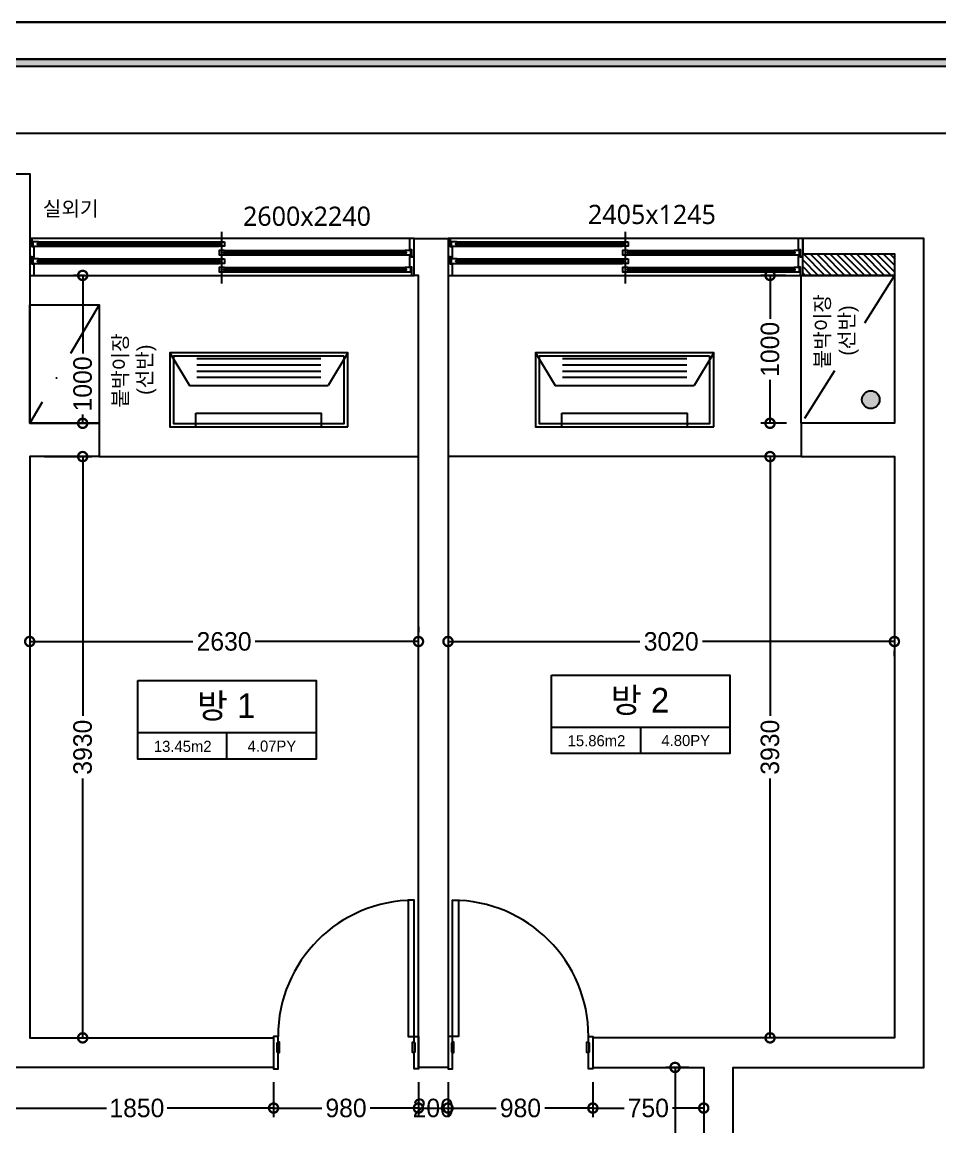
# Model space of a CAD drawing. Header units: millimetres. Extents: x 43335 to 261478, y -4312 to 41218.
# Drawn here: x 54543 to 60752, y 22275 to 29745 of the extents above; entities that cross this region are included whole.
import ezdxf
from ezdxf.enums import TextEntityAlignment as Align

# ---------------------------------------------------------------- set-up
doc = ezdxf.new("R2010")
doc.units = ezdxf.units.MM
doc.linetypes.add('CONT', pattern=[2, 1, 1])
doc.linetypes.add('DASHDOT', pattern=[25.4, 12.7, -6.35, 0, -6.35])
for name, color, linetype in [('0-ELC TEXT', 7, 'Continuous'), ('03-TEXT', 3, 'Continuous'), ('DIM', 7, 'Continuous'), ('FORM(YOURNAME)-11', 1, 'Continuous'), ('P-门', 4, 'Continuous'), ('S-DIM', 7, 'Continuous'), ('TEX', 3, 'Continuous'), ('문자선', 3, 'Continuous'), ('벽1', 2, 'Continuous'), ('인테리어_가구_제작', 6, 'Continuous'), ('인테리어_기타', 8, 'Continuous'), ('인테리어_치수_내부', 8, 'Continuous'), ('인테리어_해치_벽체', 8, 'Continuous'), ('평면_가구', 6, 'Continuous')]:
    doc.layers.add(name, color=color, linetype=linetype)
doc.styles.add('YOURNAME', font='HANDotum.ttf')
doc.styles.add('넥슨고딕', font='HANDotum.ttf')
doc.styles.add('돋움', font='malgun.ttf')
doc.styles.add('스타일1', font='HANDotum.ttf')
doc.styles.add('코레일둥고', font='HANDotum.ttf')
doc.dimstyles.new('50', dxfattribs={"dimscale": 50, "dimtxt": 2.5, "dimasz": 2.5, "dimexe": 1.25, "dimexo": 2, "dimtad": 0, "dimdec": 0, "dimtxsty": '스타일1', "dimblk": 'DOTSMALL', "dimcen": 2.5, "dimclrd": 1, "dimclre": 1, "dimclrt": 2, "dimadec": 0, "dimazin": 0, "dimtfac": 1, "dimtdec": 0, "dimtix": 1, "dimtmove": 0, "dimatfit": 3, "dimldrblk": 'DOTSMALL', "dimfxl": 1.25, "dimarcsym": 0})

# ---------------------------------------------------------------- blocks, each defined once
blk = doc.blocks.new('FORM-ELEVATION')
at = {"layer": 'FORM(YOURNAME)-11'}
h = blk.add_hatch(color=256, dxfattribs=at)
h.dxf.hatch_style = 1
h.paths.add_polyline_path([(-10309, 35708), (71691, 35708), (71691, 35508), (-10309, 35508)])
h.paths.add_polyline_path([(-10309, -21492), (71691, -21492), (71691, -21692), (-10309, -21692)])
at = {"layer": 'Defpoints', "color": 158}
for points in [[(-10309, -21692), (71691, -21692), (71691, 35708), (-10309, 35708)], [(-8309, 33708), (61071, 33708), (61071, -19692), (-8309, -19692)]]:
    blk.add_lwpolyline(points, close=True, dxfattribs=at)
at = {"layer": 'FORM(YOURNAME)-11', "color": 250}
blk.add_lwpolyline([(-11309, -22692), (72691, -22692), (72691, 36708), (-11309, 36708)], close=True, dxfattribs=at)
at = {"layer": 'FORM(YOURNAME)-11'}
blk.add_lwpolyline([(-10309, 35708), (71691, 35708), (71691, 35508), (-10309, 35508)], close=True, dxfattribs=at)
at = {"layer": 'FORM(YOURNAME)-11', "color": 3, "style": 'YOURNAME'}
for tag, height, p in [('1', 451, (71041, -1219)), ('2', 451, (71041, -1863)), ('3', 451, (71041, -3150)), ('4', 451, (71041, -5081)), ('5', 515, (71041, -7398)), ('6', 515, (71041, -9650)), ('7', 515, (71041, -11903)), ('8', 515, (71041, -14155)), ('9', 515, (71041, -16408)), ('10', 515, (66791, -18596)), ('11', 515, (71041, -18660)), ('12', 515, (66791, -20848)), ('13', 515, (71041, -20848))]:
    blk.add_attdef(tag, text='', height=height, dxfattribs=at).set_placement(p, align=Align.MIDDLE_RIGHT)
blk = doc.blocks.new('_DOTSMALL')
at = {"color": 0, "linetype": 'ByBlock', "const_width": 0.5}
blk.add_lwpolyline([(-0.0625, 0, 1), (0.0625, 0, 1)], format="xyb", close=True, dxfattribs=at)
blk = doc.blocks.new('*D36')
at = {"layer": 'Defpoints', "color": 0, "transparency": 16777216}
for p in [(59603.1, 28032.4), (59807, 28032.4), (59814.5, 27032.4)]:
    blk.add_point(p, dxfattribs=at)
at = {"layer": 'S-DIM', "color": 1, "lineweight": -2, "transparency": 16777216}
for p, q in [((59707, 28032.4), (59540.6, 28032.4)), ((59603.1, 28032.4), (59603.1, 27738.4)), ((59603.1, 27032.4), (59603.1, 27326.4)), ((59714.5, 27032.4), (59540.6, 27032.4))]:
    blk.add_line(p, q, dxfattribs=at)
at = {"layer": 'S-DIM', "color": 1, "lineweight": -2, "transparency": 16777216, "xscale": 125, "yscale": 125, "zscale": 125}
for p, rotation in [((59603.1, 28032.4), 90), ((59603.1, 27032.4), 270)]:
    blk.add_blockref('_DOTSMALL', p, dxfattribs=dict(at, rotation=rotation))
at = {"layer": 'S-DIM', "color": 2, "transparency": 16777216, "insert": (59603.1, 27532.4), "char_height": 125, "attachment_point": 5, "rotation": 90, "style": '스타일1'}
blk.add_mtext('1000', dxfattribs=at)
blk = doc.blocks.new('*D37')
at = {"layer": 'Defpoints', "color": 0, "transparency": 16777216}
for p in [(57424.5, 25557.1), (57424.5, 25557.1), (60444.5, 25557.1)]:
    blk.add_point(p, dxfattribs=at)
at = {"layer": 'S-DIM', "color": 1, "lineweight": -2, "transparency": 16777216}
for p, q in [((57424.5, 25657.1), (57424.5, 25619.6)), ((57424.5, 25557.1), (58722.8, 25557.1)), ((60444.5, 25557.1), (59146.2, 25557.1)), ((60444.5, 25457.1), (60444.5, 25494.6))]:
    blk.add_line(p, q, dxfattribs=at)
at = {"layer": 'S-DIM', "color": 1, "lineweight": -2, "transparency": 16777216, "xscale": 125, "yscale": 125, "zscale": 125, "rotation": 180}
blk.add_blockref('_DOTSMALL', (57424.5, 25557.1), dxfattribs=at)
at = {"layer": 'S-DIM', "color": 1, "lineweight": -2, "transparency": 16777216, "xscale": 125, "yscale": 125, "zscale": 125}
blk.add_blockref('_DOTSMALL', (60444.5, 25557.1), dxfattribs=at)
at = {"layer": 'S-DIM', "color": 2, "transparency": 16777216, "insert": (58934.5, 25557.1), "char_height": 125, "attachment_point": 5, "style": '스타일1'}
blk.add_mtext('3020', dxfattribs=at)
blk = doc.blocks.new('*D38')
at = {"layer": 'Defpoints', "color": 0, "transparency": 16777216}
for p in [(59814.5, 26807.4), (59603.1, 22877.4), (59814.5, 22877.4)]:
    blk.add_point(p, dxfattribs=at)
at = {"layer": 'S-DIM', "color": 1, "lineweight": -2, "transparency": 16777216}
for p, q in [((59714.5, 26807.4), (59540.6, 26807.4)), ((59603.1, 26807.4), (59603.1, 25054.1)), ((59603.1, 22877.4), (59603.1, 24630.7)), ((59714.5, 22877.4), (59540.6, 22877.4))]:
    blk.add_line(p, q, dxfattribs=at)
at = {"layer": 'S-DIM', "color": 1, "lineweight": -2, "transparency": 16777216, "xscale": 125, "yscale": 125, "zscale": 125}
for p, rotation in [((59603.1, 26807.4), 90), ((59603.1, 22877.4), 270)]:
    blk.add_blockref('_DOTSMALL', p, dxfattribs=dict(at, rotation=rotation))
at = {"layer": 'S-DIM', "color": 2, "transparency": 16777216, "insert": (59603.1, 24842.4), "char_height": 125, "attachment_point": 5, "rotation": 90, "style": '스타일1'}
blk.add_mtext('3930', dxfattribs=at)
blk = doc.blocks.new('*D39')
at = {"layer": 'Defpoints', "color": 0, "transparency": 16777216}
for p in [(54952.9, 28032.4), (55064.5, 28032.4), (55064.5, 27032.4)]:
    blk.add_point(p, dxfattribs=at)
at = {"layer": 'S-DIM', "color": 1, "lineweight": -2, "transparency": 16777216}
for p, q in [((54964.5, 28032.4), (54890.4, 28032.4)), ((54952.9, 28032.4), (54952.9, 27504.6)), ((54952.9, 27032.4), (54952.9, 27092.6)), ((54964.5, 27032.4), (54890.4, 27032.4))]:
    blk.add_line(p, q, dxfattribs=at)
at = {"layer": 'S-DIM', "color": 1, "lineweight": -2, "transparency": 16777216, "xscale": 125, "yscale": 125, "zscale": 125}
for p, rotation in [((54952.9, 28032.4), 90), ((54952.9, 27032.4), 270)]:
    blk.add_blockref('_DOTSMALL', p, dxfattribs=dict(at, rotation=rotation))
at = {"layer": 'S-DIM', "color": 2, "transparency": 16777216, "insert": (54952.9, 27298.6), "char_height": 125, "attachment_point": 5, "rotation": 90, "style": '스타일1'}
blk.add_mtext('1000', dxfattribs=at)
blk = doc.blocks.new('*D40')
at = {"layer": 'Defpoints', "color": 0, "transparency": 16777216}
for p in [(54594.5, 26807.4), (54594.5, 22877.4), (54952.9, 22877.4)]:
    blk.add_point(p, dxfattribs=at)
at = {"layer": 'S-DIM', "color": 1, "lineweight": -2, "transparency": 16777216}
for p, q in [((54694.5, 26807.4), (55015.4, 26807.4)), ((54952.9, 26807.4), (54952.9, 25054.1)), ((54952.9, 22877.4), (54952.9, 24630.7)), ((54694.5, 22877.4), (55015.4, 22877.4))]:
    blk.add_line(p, q, dxfattribs=at)
at = {"layer": 'S-DIM', "color": 1, "lineweight": -2, "transparency": 16777216, "xscale": 125, "yscale": 125, "zscale": 125}
for p, rotation in [((54952.9, 26807.4), 90), ((54952.9, 22877.4), 270)]:
    blk.add_blockref('_DOTSMALL', p, dxfattribs=dict(at, rotation=rotation))
at = {"layer": 'S-DIM', "color": 2, "transparency": 16777216, "insert": (54952.9, 24842.4), "char_height": 125, "attachment_point": 5, "rotation": 90, "style": '스타일1'}
blk.add_mtext('3930', dxfattribs=at)
blk = doc.blocks.new('*D41')
at = {"layer": 'Defpoints', "color": 0, "transparency": 16777216}
for p in [(54594.5, 25557.1), (54594.5, 25557.1), (57224.5, 25557.1)]:
    blk.add_point(p, dxfattribs=at)
at = {"layer": 'S-DIM', "color": 1, "lineweight": -2, "transparency": 16777216}
for p, q in [((54594.5, 25657.1), (54594.5, 25619.6)), ((57224.5, 25657.1), (57224.5, 25619.6)), ((54594.5, 25557.1), (55698.1, 25557.1)), ((57224.5, 25557.1), (56120.8, 25557.1))]:
    blk.add_line(p, q, dxfattribs=at)
at = {"layer": 'S-DIM', "color": 1, "lineweight": -2, "transparency": 16777216, "xscale": 125, "yscale": 125, "zscale": 125, "rotation": 180}
blk.add_blockref('_DOTSMALL', (54594.5, 25557.1), dxfattribs=at)
at = {"layer": 'S-DIM', "color": 1, "lineweight": -2, "transparency": 16777216, "xscale": 125, "yscale": 125, "zscale": 125}
blk.add_blockref('_DOTSMALL', (57224.5, 25557.1), dxfattribs=at)
at = {"layer": 'S-DIM', "color": 2, "transparency": 16777216, "insert": (55909.5, 25557.1), "char_height": 125, "attachment_point": 5, "style": '스타일1'}
blk.add_mtext('2630', dxfattribs=at)
blk = doc.blocks.new('*D100')
at = {"layer": 'Defpoints', "color": 0, "transparency": 16777216}
for p in [(54394.5, 22677.4), (56244.5, 22677.4), (56244.5, 22402.5)]:
    blk.add_point(p, dxfattribs=at)
at = {"layer": 'S-DIM', "color": 1, "lineweight": -2, "transparency": 16777216}
for p, q in [((54394.5, 22577.4), (54394.5, 22340)), ((56244.5, 22577.4), (56244.5, 22340)), ((54394.5, 22402.5), (55113.5, 22402.5)), ((56244.5, 22402.5), (55525.5, 22402.5))]:
    blk.add_line(p, q, dxfattribs=at)
at = {"layer": 'S-DIM', "color": 1, "lineweight": -2, "transparency": 16777216, "xscale": 125, "yscale": 125, "zscale": 125, "rotation": 180}
blk.add_blockref('_DOTSMALL', (54394.5, 22402.5), dxfattribs=at)
at = {"layer": 'S-DIM', "color": 1, "lineweight": -2, "transparency": 16777216, "xscale": 125, "yscale": 125, "zscale": 125}
blk.add_blockref('_DOTSMALL', (56244.5, 22402.5), dxfattribs=at)
at = {"layer": 'S-DIM', "color": 2, "transparency": 16777216, "insert": (55319.5, 22402.5), "char_height": 125, "attachment_point": 5, "style": '스타일1'}
blk.add_mtext('1850', dxfattribs=at)
blk = doc.blocks.new('*D101')
at = {"layer": 'Defpoints', "color": 0, "transparency": 16777216}
for p in [(56244.5, 22677.4), (57224.5, 22677.4), (57224.5, 22402.5)]:
    blk.add_point(p, dxfattribs=at)
at = {"layer": 'S-DIM', "color": 1, "lineweight": -2, "transparency": 16777216}
for p, q in [((56244.5, 22577.4), (56244.5, 22340)), ((57224.5, 22577.4), (57224.5, 22340)), ((56244.5, 22402.5), (56570.2, 22402.5)), ((57224.5, 22402.5), (56898.7, 22402.5))]:
    blk.add_line(p, q, dxfattribs=at)
at = {"layer": 'S-DIM', "color": 1, "lineweight": -2, "transparency": 16777216, "xscale": 125, "yscale": 125, "zscale": 125, "rotation": 180}
blk.add_blockref('_DOTSMALL', (56244.5, 22402.5), dxfattribs=at)
at = {"layer": 'S-DIM', "color": 1, "lineweight": -2, "transparency": 16777216, "xscale": 125, "yscale": 125, "zscale": 125}
blk.add_blockref('_DOTSMALL', (57224.5, 22402.5), dxfattribs=at)
at = {"layer": 'S-DIM', "color": 2, "transparency": 16777216, "insert": (56734.5, 22402.5), "char_height": 125, "attachment_point": 5, "style": '스타일1'}
blk.add_mtext('980', dxfattribs=at)
blk = doc.blocks.new('*D102')
at = {"layer": 'Defpoints', "color": 0, "transparency": 16777216}
for p in [(57224.5, 22677.4), (57424.5, 22677.4), (57424.5, 22402.5)]:
    blk.add_point(p, dxfattribs=at)
at = {"layer": 'S-DIM', "color": 1, "lineweight": -2, "transparency": 16777216}
for p, q in [((57224.5, 22577.4), (57224.5, 22340)), ((57424.5, 22577.4), (57424.5, 22340)), ((57224.5, 22402.5), (57099.5, 22402.5)), ((57224.5, 22402.5), (57424.5, 22402.5)), ((57424.5, 22402.5), (57549.5, 22402.5))]:
    blk.add_line(p, q, dxfattribs=at)
at = {"layer": 'S-DIM', "color": 1, "lineweight": -2, "transparency": 16777216, "xscale": 125, "yscale": 125, "zscale": 125}
blk.add_blockref('_DOTSMALL', (57224.5, 22402.5), dxfattribs=at)
at = {"layer": 'S-DIM', "color": 1, "lineweight": -2, "transparency": 16777216, "xscale": 125, "yscale": 125, "zscale": 125, "rotation": 180}
blk.add_blockref('_DOTSMALL', (57424.5, 22402.5), dxfattribs=at)
at = {"layer": 'S-DIM', "color": 2, "transparency": 16777216, "insert": (57324.5, 22402.5), "char_height": 125, "attachment_point": 5, "style": '스타일1'}
blk.add_mtext('200', dxfattribs=at)
blk = doc.blocks.new('*D103')
at = {"layer": 'Defpoints', "color": 0, "transparency": 16777216}
for p in [(57424.5, 22677.4), (58404.5, 22677.4), (58404.5, 22402.5)]:
    blk.add_point(p, dxfattribs=at)
at = {"layer": 'S-DIM', "color": 1, "lineweight": -2, "transparency": 16777216}
for p, q in [((57424.5, 22577.4), (57424.5, 22340)), ((58404.5, 22577.4), (58404.5, 22340)), ((57424.5, 22402.5), (57750.2, 22402.5)), ((58404.5, 22402.5), (58078.7, 22402.5))]:
    blk.add_line(p, q, dxfattribs=at)
at = {"layer": 'S-DIM', "color": 1, "lineweight": -2, "transparency": 16777216, "xscale": 125, "yscale": 125, "zscale": 125, "rotation": 180}
blk.add_blockref('_DOTSMALL', (57424.5, 22402.5), dxfattribs=at)
at = {"layer": 'S-DIM', "color": 1, "lineweight": -2, "transparency": 16777216, "xscale": 125, "yscale": 125, "zscale": 125}
blk.add_blockref('_DOTSMALL', (58404.5, 22402.5), dxfattribs=at)
at = {"layer": 'S-DIM', "color": 2, "transparency": 16777216, "insert": (57914.5, 22402.5), "char_height": 125, "attachment_point": 5, "style": '스타일1'}
blk.add_mtext('980', dxfattribs=at)
blk = doc.blocks.new('*D104')
at = {"layer": 'Defpoints', "color": 0, "transparency": 16777216}
for p in [(58404.5, 22677.4), (59154.5, 22677.4), (59154.5, 22402.5)]:
    blk.add_point(p, dxfattribs=at)
at = {"layer": 'S-DIM', "color": 1, "lineweight": -2, "transparency": 16777216}
for p, q in [((58404.5, 22577.4), (58404.5, 22340)), ((59154.5, 22577.4), (59154.5, 22340)), ((58404.5, 22402.5), (58615.7, 22402.5)), ((59154.5, 22402.5), (58943.3, 22402.5))]:
    blk.add_line(p, q, dxfattribs=at)
at = {"layer": 'S-DIM', "color": 1, "lineweight": -2, "transparency": 16777216, "xscale": 125, "yscale": 125, "zscale": 125, "rotation": 180}
blk.add_blockref('_DOTSMALL', (58404.5, 22402.5), dxfattribs=at)
at = {"layer": 'S-DIM', "color": 1, "lineweight": -2, "transparency": 16777216, "xscale": 125, "yscale": 125, "zscale": 125}
blk.add_blockref('_DOTSMALL', (59154.5, 22402.5), dxfattribs=at)
at = {"layer": 'S-DIM', "color": 2, "transparency": 16777216, "insert": (58779.5, 22402.5), "char_height": 125, "attachment_point": 5, "style": '스타일1'}
blk.add_mtext('750', dxfattribs=at)
blk = doc.blocks.new('*D105')
at = {"layer": 'Defpoints', "color": 0, "transparency": 16777216}
for p in [(59154.5, 22677.4), (58960.2, 21318.4), (59154.5, 21318.4)]:
    blk.add_point(p, dxfattribs=at)
at = {"layer": 'S-DIM', "color": 1, "lineweight": -2, "transparency": 16777216}
for p, q in [((59054.5, 22677.4), (58897.7, 22677.4)), ((58960.2, 22677.4), (58960.2, 22204)), ((58960.2, 21318.4), (58960.2, 21791.8)), ((59054.5, 21318.4), (58897.7, 21318.4))]:
    blk.add_line(p, q, dxfattribs=at)
at = {"layer": 'S-DIM', "color": 1, "lineweight": -2, "transparency": 16777216, "xscale": 125, "yscale": 125, "zscale": 125}
for p, rotation in [((58960.2, 22677.4), 90), ((58960.2, 21318.4), 270)]:
    blk.add_blockref('_DOTSMALL', p, dxfattribs=dict(at, rotation=rotation))
at = {"layer": 'S-DIM', "color": 2, "transparency": 16777216, "insert": (58960.2, 21997.9), "char_height": 125, "attachment_point": 5, "rotation": 90, "style": '스타일1'}
blk.add_mtext('1359', dxfattribs=at)
blk = doc.blocks.new('ahsuehd')
at = {"layer": 'P-门', "ltscale": 15}
for p, q in [((54650.1, -11706.9), (54650.1, -11710.9)), ((55879, -11706.9), (55879, -11710.9)), ((57480.1, -11706.9), (57480.1, -11710.9)), ((58609, -11706.9), (58609, -11710.9)), ((55913.5, -11761.1), (55916.2, -11762.5)), ((55916.2, -11762.5), (55916.7, -11763.5)), ((55916.7, -11763.5), (55917.3, -11764.9)), ((57138.9, -11768.9), (57138.9, -11764.9)), ((58643.5, -11761.1), (58646.2, -11762.5)), ((58646.2, -11762.5), (58646.7, -11763.5)), ((58646.7, -11763.5), (58647.3, -11764.9)), ((59768.9, -11768.9), (59768.9, -11764.9)), ((54650.1, -11822.9), (54650.1, -11826.9)), ((55879, -11822.9), (55879, -11826.9)), ((55913.5, -11877.1), (55916.2, -11878.5)), ((57480.1, -11822.9), (57480.1, -11826.9)), ((58609, -11822.9), (58609, -11826.9)), ((58643.5, -11877.1), (58646.2, -11878.5)), ((55910, -11880.9), (55910, -11884.9)), ((55913.5, -11888.7), (55916.2, -11887.3)), ((55916.2, -11878.5), (55916.7, -11879.5)), ((55916.2, -11887.3), (55916.7, -11886.3)), ((55916.7, -11879.5), (55917.3, -11880.9)), ((55916.7, -11886.3), (55917.3, -11884.9)), ((57138.9, -11884.9), (57138.9, -11880.9)), ((58640, -11880.9), (58640, -11884.9)), ((58643.5, -11888.7), (58646.2, -11887.3)), ((58646.2, -11878.5), (58646.7, -11879.5)), ((58646.2, -11887.3), (58646.7, -11886.3)), ((58646.7, -11879.5), (58647.3, -11880.9)), ((58646.7, -11886.3), (58647.3, -11884.9)), ((59768.9, -11884.9), (59768.9, -11880.9))]:
    blk.add_line(p, q, dxfattribs=at)
for points in [[(55894.5, -11976.2), (55894.5, -11626.2)], [(58624.5, -11976.2), (58624.5, -11626.2)], [(54594.5, -11671), (54594.5, -11796), (54624.5, -11796), (54624.5, -11728), (54624.5, -11728), (54611.9, -11728), (54611.9, -11671), (54594.5, -11671)], [(57164.5, -11671), (54611.9, -11671)], [(54650.1, -11706.9), (55879, -11706.9)], [(54650.1, -11710.9), (55879, -11710.9)], [(54653.6, -11693.9), (55875.5, -11693.9)], [(54653.6, -11703.1), (54656.3, -11704.5), (54656.8, -11705.5), (54657.4, -11706.9)], [(54653.6, -11714.7), (54656.3, -11713.3), (54656.8, -11712.3), (54657.4, -11710.9)], [(54653.6, -11723.9), (55875.5, -11723.9)], [(55875.5, -11703.1), (55872.7, -11704.5), (55872.2, -11705.5), (55871.7, -11706.9)], [(55875.5, -11714.7), (55872.7, -11713.3), (55872.2, -11712.3), (55871.7, -11710.9)], [(57194.5, -11796), (57194.5, -11671), (57164.5, -11671), (57164.5, -11744.4), (57164.5, -11746.5), (57177, -11746.5), (57177, -11796), (57194.5, -11796)], [(57424.5, -11671), (57424.5, -11796), (57454.5, -11796), (57454.5, -11728), (57454.5, -11728), (57441.9, -11728), (57441.9, -11671), (57424.5, -11671)], [(59794.5, -11671), (57441.9, -11671)], [(57480.1, -11706.9), (58609, -11706.9)], [(57480.1, -11710.9), (58609, -11710.9)], [(57483.6, -11693.9), (58605.5, -11693.9)], [(57483.6, -11703.1), (57486.3, -11704.5), (57486.8, -11705.5), (57487.4, -11706.9)], [(57483.6, -11714.7), (57486.3, -11713.3), (57486.8, -11712.3), (57487.4, -11710.9)], [(57483.6, -11723.9), (58605.5, -11723.9)], [(58605.5, -11703.1), (58602.7, -11704.5), (58602.2, -11705.5), (58601.7, -11706.9)], [(58605.5, -11714.7), (58602.7, -11713.3), (58602.2, -11712.3), (58601.7, -11710.9)], [(59824.5, -11796), (59824.5, -11671), (59794.5, -11671), (59794.5, -11744.4), (59794.5, -11746.5), (59807, -11746.5), (59807, -11796), (59824.5, -11796)], [(54594.5, -11796), (54594.5, -11921), (54624.5, -11921), (54624.5, -11864.1), (54624.5, -11844), (54611.9, -11844), (54611.9, -11796), (54594.5, -11796)], [(55910, -11764.9), (57138.9, -11764.9)], [(55910, -11768.9), (57138.9, -11768.9)], [(55913.5, -11751.9), (57135.4, -11751.9)], [(55913.5, -11772.7), (55916.2, -11771.3), (55916.7, -11770.3), (55917.3, -11768.9)], [(55913.5, -11781.9), (57135.4, -11781.9)], [(57135.4, -11761.1), (57132.7, -11762.5), (57132.1, -11763.5), (57131.6, -11764.9)], [(57135.4, -11772.7), (57132.7, -11771.3), (57132.1, -11770.3), (57131.6, -11768.9)], [(57424.5, -11796), (57424.5, -11921), (57454.5, -11921), (57454.5, -11864.1), (57454.5, -11844), (57441.9, -11844), (57441.9, -11796), (57424.5, -11796)], [(58640, -11764.9), (59768.9, -11764.9)], [(58640, -11768.9), (59768.9, -11768.9)], [(58643.5, -11751.9), (59765.4, -11751.9)], [(58643.5, -11772.7), (58646.2, -11771.3), (58646.7, -11770.3), (58647.3, -11768.9)], [(58643.5, -11781.9), (59765.4, -11781.9)], [(59765.4, -11761.1), (59762.7, -11762.5), (59762.1, -11763.5), (59761.6, -11764.9)], [(59765.4, -11772.7), (59762.7, -11771.3), (59762.1, -11770.3), (59761.6, -11768.9)], [(54650.1, -11822.9), (55879, -11822.9)], [(54650.1, -11826.9), (55879, -11826.9)], [(54653.6, -11809.9), (55875.5, -11809.9)], [(54653.6, -11819.1), (54656.3, -11820.5), (54656.8, -11821.5), (54657.4, -11822.9)], [(54653.6, -11830.7), (54656.3, -11829.3), (54656.8, -11828.3), (54657.4, -11826.9)], [(54653.6, -11839.9), (55875.5, -11839.9)], [(55875.5, -11819.1), (55872.7, -11820.5), (55872.2, -11821.5), (55871.7, -11822.9)], [(55875.5, -11830.7), (55872.7, -11829.3), (55872.2, -11828.3), (55871.7, -11826.9)], [(55913.5, -11867.9), (57135.4, -11867.9)], [(57135.4, -11877.1), (57132.7, -11878.5), (57132.1, -11879.5), (57131.6, -11880.9)], [(57480.1, -11822.9), (58609, -11822.9)], [(57480.1, -11826.9), (58609, -11826.9)], [(57483.6, -11809.9), (58605.5, -11809.9)], [(57483.6, -11819.1), (57486.3, -11820.5), (57486.8, -11821.5), (57487.4, -11822.9)], [(57483.6, -11830.7), (57486.3, -11829.3), (57486.8, -11828.3), (57487.4, -11826.9)], [(57483.6, -11839.9), (58605.5, -11839.9)], [(58605.5, -11819.1), (58602.7, -11820.5), (58602.2, -11821.5), (58601.7, -11822.9)], [(58605.5, -11830.7), (58602.7, -11829.3), (58602.2, -11828.3), (58601.7, -11826.9)], [(58643.5, -11867.9), (59765.4, -11867.9)], [(59765.4, -11877.1), (59762.7, -11878.5), (59762.1, -11879.5), (59761.6, -11880.9)], [(54624.5, -11921), (57177, -11921)], [(55910, -11880.9), (57138.9, -11880.9)], [(55910, -11884.9), (57138.9, -11884.9)], [(55913.5, -11897.9), (57135.4, -11897.9)], [(57135.4, -11888.7), (57132.7, -11887.3), (57132.1, -11886.3), (57131.6, -11884.9)], [(57454.5, -11921), (59807, -11921)], [(58640, -11880.9), (59768.9, -11880.9)], [(58640, -11884.9), (59768.9, -11884.9)], [(58643.5, -11897.9), (59765.4, -11897.9)], [(59765.4, -11888.7), (59762.7, -11887.3), (59762.1, -11886.3), (59761.6, -11884.9)]]:
    blk.add_lwpolyline(points, dxfattribs=at)
for points in [[(54615.6, -11693.9), (54615.6, -11723.9), (54653.6, -11723.9), (54653.6, -11713.9), (54648, -11712.1), (54648, -11705.7), (54653.6, -11703.9), (54653.6, -11693.9)], [(55913.5, -11693.9), (55913.5, -11723.9), (55875.5, -11723.9), (55875.5, -11713.9), (55881, -11712.1), (55881, -11705.7), (55875.5, -11703.9), (55875.5, -11693.9)], [(57445.6, -11693.9), (57445.6, -11723.9), (57483.6, -11723.9), (57483.6, -11713.9), (57478, -11712.1), (57478, -11705.7), (57483.6, -11703.9), (57483.6, -11693.9)], [(58643.5, -11693.9), (58643.5, -11723.9), (58605.5, -11723.9), (58605.5, -11713.9), (58611, -11712.1), (58611, -11705.7), (58605.5, -11703.9), (58605.5, -11693.9)], [(55913.5, -11771.9), (55907.9, -11770.1), (55907.9, -11763.7), (55913.5, -11761.9), (55913.5, -11751.9), (55875.5, -11751.9), (55875.5, -11781.9), (55913.5, -11781.9)], [(57173.4, -11781.9), (57173.4, -11751.9), (57135.4, -11751.9), (57135.4, -11761.9), (57140.9, -11763.7), (57140.9, -11770.1), (57135.4, -11771.9), (57135.4, -11781.9)], [(57194.5, -11921), (57194.5, -11796), (57164.5, -11796), (57164.5, -11861.9), (57164.5, -11864), (57177, -11864), (57177, -11921)], [(58643.5, -11771.9), (58637.9, -11770.1), (58637.9, -11763.7), (58643.5, -11761.9), (58643.5, -11751.9), (58605.5, -11751.9), (58605.5, -11781.9), (58643.5, -11781.9)], [(59803.4, -11781.9), (59803.4, -11751.9), (59765.4, -11751.9), (59765.4, -11761.9), (59770.9, -11763.7), (59770.9, -11770.1), (59765.4, -11771.9), (59765.4, -11781.9)], [(59824.5, -11921), (59824.5, -11796), (59794.5, -11796), (59794.5, -11861.9), (59794.5, -11864), (59807, -11864), (59807, -11921)], [(54615.6, -11809.9), (54615.6, -11839.9), (54653.6, -11839.9), (54653.6, -11829.9), (54648, -11828.1), (54648, -11821.7), (54653.6, -11819.9), (54653.6, -11809.9)], [(55913.5, -11809.9), (55913.5, -11839.9), (55875.5, -11839.9), (55875.5, -11829.9), (55881, -11828.1), (55881, -11821.7), (55875.5, -11819.9), (55875.5, -11809.9)], [(55913.5, -11887.9), (55907.9, -11886.1), (55907.9, -11879.7), (55913.5, -11877.9), (55913.5, -11867.9), (55875.5, -11867.9), (55875.5, -11897.9), (55913.5, -11897.9)], [(57173.4, -11897.9), (57173.4, -11867.9), (57135.4, -11867.9), (57135.4, -11877.9), (57140.9, -11879.7), (57140.9, -11886.1), (57135.4, -11887.9), (57135.4, -11897.9)], [(57445.6, -11809.9), (57445.6, -11839.9), (57483.6, -11839.9), (57483.6, -11829.9), (57478, -11828.1), (57478, -11821.7), (57483.6, -11819.9), (57483.6, -11809.9)], [(58643.5, -11809.9), (58643.5, -11839.9), (58605.5, -11839.9), (58605.5, -11829.9), (58611, -11828.1), (58611, -11821.7), (58605.5, -11819.9), (58605.5, -11809.9)], [(58643.5, -11887.9), (58637.9, -11886.1), (58637.9, -11879.7), (58643.5, -11877.9), (58643.5, -11867.9), (58605.5, -11867.9), (58605.5, -11897.9), (58643.5, -11897.9)], [(59803.4, -11897.9), (59803.4, -11867.9), (59765.4, -11867.9), (59765.4, -11877.9), (59770.9, -11879.7), (59770.9, -11886.1), (59765.4, -11887.9), (59765.4, -11897.9)], [(57154.5, -16146), (57154.5, -17066), (57194.5, -17066), (57194.5, -16146)], [(57494.5, -16146), (57494.5, -17066), (57454.5, -17066), (57454.5, -16146)], [(56274.5, -17066), (56244.5, -17066), (56244.5, -17286), (56274.5, -17286), (56274.5, -17173), (56269.5, -17173), (56269.5, -17109), (56274.5, -17109)], [(56274.5, -17109), (56269.5, -17109), (56269.5, -17173), (56274.5, -17173), (56274.5, -17176), (56284.5, -17176), (56284.5, -17106), (56274.5, -17106)], [(57194.5, -17109), (57199.5, -17109), (57199.5, -17173), (57194.5, -17173), (57194.5, -17176), (57184.5, -17176), (57184.5, -17106), (57194.5, -17106)], [(57194.5, -17066), (57224.5, -17066), (57224.5, -17286), (57194.5, -17286), (57194.5, -17173), (57199.5, -17173), (57199.5, -17109), (57194.5, -17109)], [(57454.5, -17066), (57424.5, -17066), (57424.5, -17286), (57454.5, -17286), (57454.5, -17173), (57449.5, -17173), (57449.5, -17109), (57454.5, -17109)], [(57454.5, -17109), (57449.5, -17109), (57449.5, -17173), (57454.5, -17173), (57454.5, -17176), (57464.5, -17176), (57464.5, -17106), (57454.5, -17106)], [(58374.5, -17109), (58379.5, -17109), (58379.5, -17173), (58374.5, -17173), (58374.5, -17176), (58364.5, -17176), (58364.5, -17106), (58374.5, -17106)], [(58374.5, -17066), (58404.5, -17066), (58404.5, -17286), (58374.5, -17286), (58374.5, -17173), (58379.5, -17173), (58379.5, -17109), (58374.5, -17109)]]:
    blk.add_lwpolyline(points, close=True, dxfattribs=at)
for centre, start, end in [((57194.5, -17066), 90, 180), ((57454.5, -17066), 360, 90)]:
    blk.add_arc(centre, 920, start, end, dxfattribs=at)
blk = doc.blocks.new('wkrdms')
at = {"layer": 'TEX', "color": 240, "true_color": 0xed1f24}
blk.add_lwpolyline([(124696.8, 19078.4), (124696.8, 18618.4), (123546.8, 18618.4), (123546.8, 19078.4)], close=True, dxfattribs=at)
at = {"layer": '인테리어_치수_내부'}
for points in [[(124724.3, 18597.4), (124724.3, 19099.4), (123519.3, 19099.4), (123519.3, 18597.4), (124724.3, 18597.4)], [(123519.3, 19099.4), (123651.8, 18878.4)], [(123702, 19060.1), (124541.6, 19060.1)], [(124724.3, 19099.4), (124591.7, 18878.4)], [(123702, 19017.9), (124541.6, 19017.9)], [(123702, 18975.8), (124541.6, 18975.8)], [(123702, 18933.7), (124541.6, 18933.7)], [(123651.8, 18878.4), (124591.7, 18878.4)], [(123696.6, 18597.4), (123696.6, 18692)], [(123696.6, 18692), (124547, 18692)], [(124547, 18597.4), (124547, 18692)]]:
    blk.add_lwpolyline(points, dxfattribs=at)
blk = doc.blocks.new('aheishx')
at = {"layer": '인테리어_해치_벽체'}
h = blk.add_hatch(dxfattribs=at)
h.set_pattern_fill('ANSI31', color=256, scale=10, angle=450)
h.paths.add_polyline_path([(52324.5, 41318.4), (52454.5, 41318.4), (52454.5, 41118.4), (52324.5, 41118.4)])
h.paths.add_polyline_path([(52764.5, 37528.3), (53864.5, 37528.3), (53864.5, 37328.5), (52764.5, 37328.5)])
edge = h.paths.add_edge_path()
edge.add_arc((53994.5, 43177.4), 500, 180, 270)
edge.add_line((53994.5, 42677.4), (54394.5, 42677.4))
edge.add_line((54394.5, 42677.4), (54394.5, 42777.4))
edge.add_line((54394.5, 42777.4), (53994.5, 42777.4))
edge.add_arc((53994.5, 43177.4), 400, 180, 270, ccw=False)
edge.add_line((53594.5, 43177.4), (53494.5, 43177.4))
edge = h.paths.add_edge_path()
edge.add_arc((53994.5, 43777.4), 500, 90, 180, ccw=False)
edge.add_line((53994.5, 44277.4), (54394.5, 44277.4))
edge.add_line((54394.5, 44277.4), (54394.5, 44177.4))
edge.add_line((54394.5, 44177.4), (53994.5, 44177.4))
edge.add_arc((53994.5, 43777.4), 400, 90, 180)
edge.add_line((53594.5, 43777.4), (53494.5, 43777.4))
h.paths.add_polyline_path([(54964.5, 41318.4), (55314.5, 41318.4), (55314.5, 41218.4), (54964.5, 41218.4)])
h.paths.add_polyline_path([(56264.5, 41318.4), (56754.5, 41318.4), (56754.5, 41218.4), (56264.5, 41218.4)])
h.paths.add_polyline_path([(54964.5, 39338.4), (55314.5, 39338.4), (55314.5, 39138.4), (54964.5, 39138.4)])
h.paths.add_polyline_path([(56264.5, 39338.4), (56399.5, 39338.4), (56399.5, 39138.4), (56264.5, 39138.4)])
h.paths.add_polyline_path([(58404.5, 39338.4), (58404.5, 40068.4), (58334.5, 40068.4), (58334.5, 39338.4)])
h.paths.add_polyline_path([(58334.5, 39338.4), (57629.5, 39338.4), (57629.5, 39468.4), (58334.5, 39468.4)])
h.paths.add_polyline_path([(59824.5, 48177.4), (60444.5, 48177.4), (60444.5, 48032.4), (59824.5, 48032.4)])
h.paths.add_polyline_path([(45604.5, 38658.4), (46204.5, 38658.4), (46204.5, 38588.4), (45604.5, 38588.4)])
h.paths.add_polyline_path([(45254.5, 38658.4), (45254.5, 39263.4), (45384.5, 39263.4), (45384.5, 38658.4)])
h.paths.add_polyline_path([(46709.5, 46807.4), (46709.5, 43768.4), (46609.5, 43768.4), (46609.5, 46807.4)])
at = {"layer": '문자선'}
blk.add_lwpolyline([(59824.5, 48177.4), (60444.5, 48177.4), (60444.5, 48032.4), (59824.5, 48032.4)], close=True, dxfattribs=at)
blk = doc.blocks.new('aheishxsdfe')
at = {"layer": '벽1'}
for points in [[(54394.5, 46808.8), (53944.5, 46808.8), (53944.5, 47053.8), (54394.5, 47053.8), (54394.5, 48718.4), (54594.5, 48718.4), (54594.5, 47032.4), (55064.5, 47032.4), (55064.5, 46807.4), (54594.5, 46807.4), (54594.5, 42877.4), (56244.5, 42877.4), (56244.5, 42677.4), (54394.5, 42677.4)], [(57424.5, 42677.4), (57224.5, 42677.4), (57224.5, 48032.4), (57194.5, 48032.4), (57194.5, 48282.4), (57424.5, 48282.4)]]:
    blk.add_lwpolyline(points, close=True, dxfattribs=at)
blk.add_lwpolyline([(59354.5, 38984.3), (59354.5, 42677.4), (60644.5, 42677.4), (60644.5, 48282.4), (59824.5, 48282.4), (59824.5, 48177.4), (60444.5, 48177.4), (60444.5, 47032.4), (59814.5, 47032.4), (59814.5, 46807.4), (60444.5, 46807.4), (60444.5, 42877.4), (58404.5, 42877.4), (58404.5, 42677.4), (59154.5, 42677.4), (59154.5, 41318.4)], dxfattribs=at)

msp = doc.modelspace()

# ---------------------------------------------------------------- hatches: boundary and pattern name
at = {"layer": '인테리어_가구_제작', "linetype": 'CONT', "ltscale": 200}
h = msp.add_hatch(dxfattribs=at)
h.set_pattern_fill('ANGLE', color=8)
h.set_pattern_definition([(0, (0, 0), (0, 6.985), [5.08, -1.905]), (90, (0, 0), (-6.985, 4e-16), [5.08, -1.905])])
edge = h.paths.add_edge_path()
edge.add_arc((45414.4, 27192.4), 60, 0, 360)
edge = h.paths.add_edge_path()
edge.add_arc((55124.4, 17688.4), 60, 0, 360)
edge = h.paths.add_edge_path()
edge.add_arc((60284.5, 27192.4), 60, 0, 360)

# ---------------------------------------------------------------- linework, layer by layer
at = {"layer": 'DIM'}
msp.add_lwpolyline([(43834.5, 29745.2), (64834.5, 29745.2), (64834.5, 14895.2), (43834.5, 14895.2)], close=True, dxfattribs=at)
at = {"layer": '인테리어_가구_제작', "color": 1, "linetype": 'DASHDOT', "ltscale": 30}
for points in [[(60444.5, 28032.4), (59814.5, 27032.4)], [(55064.5, 27832.4), (54594.5, 27032.4)]]:
    msp.add_lwpolyline(points, dxfattribs=at)
at = {"layer": '인테리어_가구_제작', "color": 8, "linetype": 'CONT', "ltscale": 200}
for points in [[(55064.5, 26807.4), (57224.5, 26807.4)], [(59814.5, 26807.4), (57424.5, 26807.4)]]:
    msp.add_lwpolyline(points, dxfattribs=at)
msp.add_circle((60284.5, 27192.4), 60, dxfattribs=at)
at = {"layer": '인테리어_기타', "color": 152, "true_color": 0x2776bb}
for p, q in [((58728.2, 24799.9), (58728.2, 24976.8)), ((55928.7, 24761.9), (55928.7, 24938.8))]:
    msp.add_line(p, q, dxfattribs=at)
for points in [[(58124.6, 25330.5), (59331.8, 25330.5), (59331.8, 24976.8), (58124.6, 24976.8)], [(55325.1, 25292.6), (56532.3, 25292.6), (56532.3, 24938.8), (55325.1, 24938.8)]]:
    msp.add_lwpolyline(points, close=True, dxfattribs=at)
for points in [[(59331.8, 24976.8), (59331.8, 24799.9), (58124.6, 24799.9), (58124.6, 24976.8)], [(56532.3, 24938.8), (56532.3, 24761.9), (55325.1, 24761.9), (55325.1, 24938.8)]]:
    msp.add_lwpolyline(points, dxfattribs=at)
at = {"layer": '평면_가구'}
for points in [[(59814.5, 28032.4), (60444.5, 28032.4), (60444.5, 27032.4), (59814.5, 27032.4)], [(54594.5, 27832.4), (55064.5, 27832.4), (55064.5, 27032.4), (54594.5, 27032.4)]]:
    msp.add_lwpolyline(points, close=True, dxfattribs=at)

# ---------------------------------------------------------------- block references
at = {"color": 20}
for p in [(-67977.3, 8410.1), (-65502.3, 8410.1)]:
    msp.add_blockref('wkrdms', p, dxfattribs=at)
at = {"layer": 'DIM'}
for name, p in [('ahsuehd', (0, 39953.5)), ('aheishxsdfe', (0, -20000)), ('aheishx', (0, -20000))]:
    msp.add_blockref(name, p, dxfattribs=at)
at = {"layer": '인테리어_가구_제작', "color": 8, "linetype": 'CONT', "ltscale": 200, "xscale": 0.25, "yscale": 0.25, "zscale": 0.25}
msp.add_blockref('FORM-ELEVATION', (46661.7, 20568.1), dxfattribs=at)

# ---------------------------------------------------------------- texts
at = {"layer": '0-ELC TEXT', "style": '코레일둥고'}
msp.add_text('실외기', height=100, dxfattribs=at).set_placement((54683.3, 28434))
for s, p in [('붙박이장', (60006.9, 27403.8)), ('(선반)', (60171.9, 27489.8)), ('붙박이장', (55257, 27138.8)), ('(선반)', (55422, 27224.8))]:
    msp.add_text(s, height=100, rotation=90, dxfattribs=at).set_placement(p)
at = {"layer": '03-TEXT'}
for s, height, style, p in [('방 2', 166.67, '코레일둥고', (58723.2, 25077.1)), ('방 1', 166.67, '코레일둥고', (55923.7, 25039.1)), ('13.45m2', 75, '넥슨고딕', (55629.6, 24810.8)), ('4.07PY', 75, '넥슨고딕', (56233.2, 24812.2)), ('15.86m2', 75, '넥슨고딕', (58429.1, 24848.8)), ('4.80PY', 75, '넥슨고딕', (59032.7, 24850.2))]:
    msp.add_text(s, height=height, dxfattribs=dict(at, style=style)).set_placement(p, align=Align.CENTER)
at = {"layer": '인테리어_기타', "color": 152, "true_color": 0x2776bb, "char_height": 130.2, "attachment_point": 3, "style": '돋움'}
for s, insert in [('2600x2240', (56903.3, 28497.7)), ('2405x1245', (59237, 28510))]:
    msp.add_mtext_dynamic_manual_height_columns(s, width=1361.317, gutter_width=276.6, heights=[390.6], dxfattribs=dict(at, insert=insert))

# ---------------------------------------------------------------- dimensions: what is measured, and where the dimension line sits
at = {"layer": 'S-DIM'}
dim = msp.add_linear_dim(base=(54952.9, 28032.4), p1=(55064.5, 27032.4), p2=(55064.5, 28032.4), angle=90, dimstyle='50', dxfattribs=at)
dim.commit()
dim.dimension.update_dxf_attribs({"geometry": '*D39', "text_midpoint": (54952.9, 27298.6), "dimtype": 160})
for base, p1, p2, angle, picture, middle in [((59603.1, 28032.4), (59814.5, 27032.4), (59807, 28032.4), 90, '*D36', (59603.1, 27532.4)), ((54952.9, 22877.4), (54594.5, 26807.4), (54594.5, 22877.4), 90, '*D40', (54952.9, 24842.4)), ((59603.1, 22877.4), (59814.5, 26807.4), (59814.5, 22877.4), 90, '*D38', (59603.1, 24842.4)), ((54594.5, 25557.1), (57224.5, 25557.1), (54594.5, 25557.1), 180, '*D41', (55909.5, 25557.1)), ((57424.5, 25557.1), (60444.5, 25557.1), (57424.5, 25557.1), 180, '*D37', (58934.5, 25557.1)), ((58960.2, 21318.4), (59154.5, 22677.4), (59154.5, 21318.4), 90, '*D105', (58960.2, 21997.9))]:
    dim = msp.add_linear_dim(base=base, p1=p1, p2=p2, angle=angle, dimstyle='50', dxfattribs=at)
    dim.commit()
    dim.dimension.update_dxf_attribs({"geometry": picture, "text_midpoint": middle})
for base, p1, p2, picture, middle in [((56244.5, 22402.5), (54394.5, 22677.4), (56244.5, 22677.4), '*D100', (55319.5, 22402.5)), ((57224.5, 22402.5), (56244.5, 22677.4), (57224.5, 22677.4), '*D101', (56734.5, 22402.5)), ((57424.5, 22402.5), (57224.5, 22677.4), (57424.5, 22677.4), '*D102', (57324.5, 22402.5)), ((58404.5, 22402.5), (57424.5, 22677.4), (58404.5, 22677.4), '*D103', (57914.5, 22402.5)), ((59154.5, 22402.5), (58404.5, 22677.4), (59154.5, 22677.4), '*D104', (58779.5, 22402.5))]:
    dim = msp.add_linear_dim(base=base, p1=p1, p2=p2, dimstyle='50', dxfattribs=at)
    dim.commit()
    dim.dimension.update_dxf_attribs({"geometry": picture, "text_midpoint": middle})

doc.saveas('drawing.dxf')
